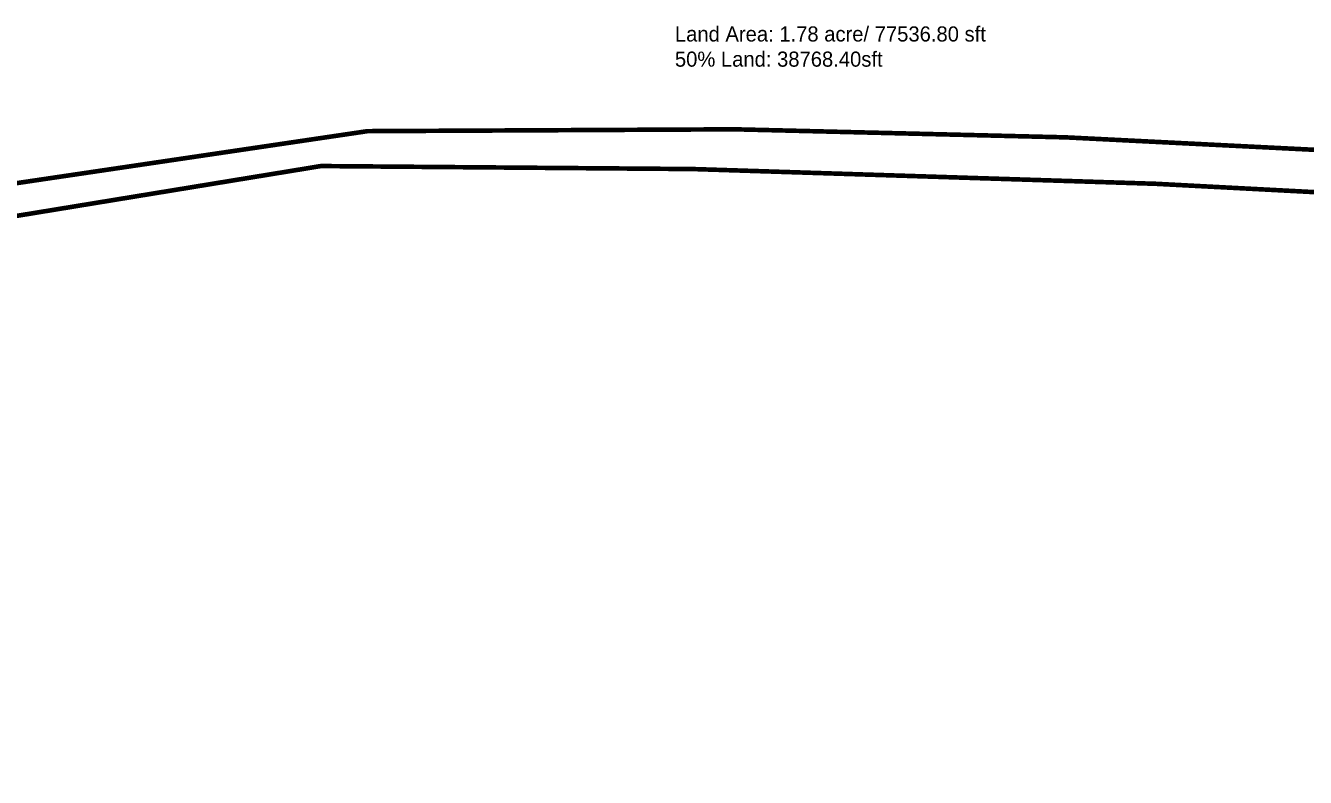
# Model space of a CAD drawing. Header units: millimetres. Extents: x 221017 to 6120115, y -1189702 to 83047459.
# Drawn here: x 2959537 to 3035820, y 121 to 44919 of the extents above; entities that cross this region are included whole.
import ezdxf

# ---------------------------------------------------------------- set-up
doc = ezdxf.new("R2010")
doc.units = ezdxf.units.MM
doc.header["$LTSCALE"] = 150
doc.header["$MEASUREMENT"] = 0
doc.layers.add('ROAD', color=1, linetype='CONTINUOUS')
doc.layers.add('TEXT', color=7, linetype='CONTINUOUS')
doc.styles.get("Standard").update_dxf_attribs({"font": 'GOTHIC.TTF', "width": 0.8})

msp = doc.modelspace()

# ---------------------------------------------------------------- linework, layer by layer
at = {"layer": 'ROAD', "lineweight": 15, "const_width": 274.3}
for points in [[(3193825, 1981.7), (3193658.2, 6673.4), (3192823.7, 8502.9), (3191641.4, 9788.7), (3190044.5, 10955.6), (3185720.7, 12578.1), (3180271.1, 14098.3), (3159712.5, 19286.1), (3150007.4, 21512.3), (3137087.6, 24295.5), (3111139.1, 29312.3), (3098902.4, 31235.2), (3081909, 34140.5), (3071294.7, 35274.1), (3044823, 37093.6), (3021554.8, 38259.2), (3001823.2, 38739.4), (2979917, 38629.2), (2958656.2, 35479.5)], [(3190252.5, 257.8), (3190120.3, 6775.6), (3189860.4, 8047.6), (3188848.1, 9063.6), (3185851.4, 10120.5), (3174881.6, 13055.8), (3161099.1, 16496.8), (3147000.6, 19880), (3135451.5, 22135.9), (3082501.5, 31739.5), (3071046.4, 32915.8), (3059575.3, 33774.8), (3026921.3, 35491.9), (2999362.7, 36370), (2977140.4, 36550.3), (2956715.2, 33205.1), (2926682, 28728)]]:
    msp.add_lwpolyline(points, dxfattribs=at)

# ---------------------------------------------------------------- texts
at = {"layer": 'TEXT', "ltscale": 0.5, "insert": (2998239.4, 44871.3), "char_height": 1500, "width": 24625.897, "attachment_point": 1}
msp.add_mtext('{\\H0.6x;\\W1;Land Area: 1.78 acre/ 77536.80 sft\\P50% Land: 38768.40sft}', dxfattribs=at)

doc.saveas('drawing.dxf')
